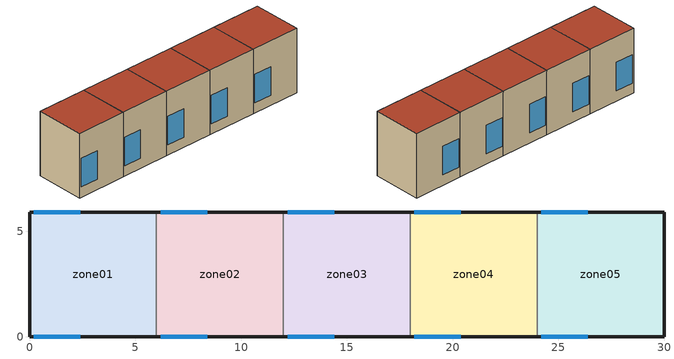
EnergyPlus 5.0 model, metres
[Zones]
zone01
 floor ground (GROUND_FLOOR): 0,0 0,5.9 6,5.9 6,0 z0
 wall outside (EXT_WALL): 6,5.9 0,5.9 0,0 6,0 z0:7.7
 wall to zone02 (ADJ_WALL): 6,0 6,5.9 z0:7.7
 window (EXT_WINDOW1): 0.2,0 2.4,0 / 2.4,5.9 0.2,5.9 z1.25:4.65
 roof outside (EXT_ROOF): 6,0 6,5.9 0,5.9 0,0 z7.7
zone02
 floor ground (GROUND_FLOOR): 6,0 6,5.9 12,5.9 12,0 z0
 wall outside (EXT_WALL): 12,5.9 6,5.9 / 6,0 12,0 z0:7.7
 wall to zone03 (ADJ_WALL): 12,0 12,5.9 z0:7.7
 wall to zone01 (ADJ_WALL): 6,5.9 6,0 z0:7.7
 window (EXT_WINDOW1): 6.2,0 8.4,0 / 8.4,5.9 6.2,5.9 z1.25:4.65
 roof outside (EXT_ROOF): 12,0 12,5.9 6,5.9 6,0 z7.7
zone03
 floor ground (GROUND_FLOOR): 12,0 12,5.9 18,5.9 18,0 z0
 wall outside (EXT_WALL): 18,5.9 12,5.9 / 12,0 18,0 z0:7.7
 wall to zone04 (ADJ_WALL): 18,0 18,5.9 z0:7.7
 wall to zone02 (ADJ_WALL): 12,5.9 12,0 z0:7.7
 window (EXT_WINDOW1): 12.2,0 14.4,0 / 14.4,5.9 12.2,5.9 z1.25:4.65
 roof outside (EXT_ROOF): 18,0 18,5.9 12,5.9 12,0 z7.7
zone04
 floor ground (GROUND_FLOOR): 18,0 18,5.9 24,5.9 24,0 z0
 wall outside (EXT_WALL): 24,5.9 18,5.9 / 18,0 24,0 z0:7.7
 wall to zone05 (ADJ_WALL): 24,0 24,5.9 z0:7.7
 wall to zone03 (ADJ_WALL): 18,5.9 18,0 z0:7.7
 window (EXT_WINDOW1): 18.2,0 20.4,0 / 20.4,5.9 18.2,5.9 z1.25:4.65
 roof outside (EXT_ROOF): 24,0 24,5.9 18,5.9 18,0 z7.7
zone05
 floor ground (GROUND_FLOOR): 24,0 24,5.9 30,5.9 30,0 z0
 wall outside (EXT_WALL): 24,0 30,0 30,5.9 24,5.9 z0:7.7
 wall to zone04 (ADJ_WALL): 24,5.9 24,0 z0:7.7
 window (EXT_WINDOW1): 24.2,0 26.4,0 / 26.4,5.9 24.2,5.9 z1.25:4.65
 roof outside (EXT_ROOF): 30,0 30,5.9 24,5.9 24,0 z7.7
[Building]
TRNSYS18: North Axis {deg}=0; Terrain=City; Loads Convergence Tolerance Value=0; Temperature Convergence Tolerance Value {deltaC}=0; Solar Distribution=FullInteriorAndExterior; Maximum Number of Warmup Days=0
[Site:Location]
not used: Latitude {deg}=0; Longitude {deg}=0; Time Zone {hr}=0; Elevation {m}=0
[Construction]
GROUND_FLOOR; EXT_WALL; EXT_ROOF; ADJ_WALL; EXT_WINDOW1: 
[WindowProperty:ShadingControl]
ESHADE=0; ISHADE=INPUT 1*MAX_ISHADE : SHADECNTRL=ISHADE_INTERNAL
[SurfaceProperty:OtherSideCoefficients]
BOUNDARY=IDENTICAL; BOUNDARY=INPUT 1*TBOUNDARY; BOUNDARY=INPUT 1*TBOUNDARY_2; BOUNDARY=INPUT 1*TBOUNDARY_3; BOUNDARY=INPUT 1*TGROUND; BOUNDARY=20; BOUNDARY=15
[Zone] Multiplier=1
zone01; zone02; zone03; zone04; zone05
